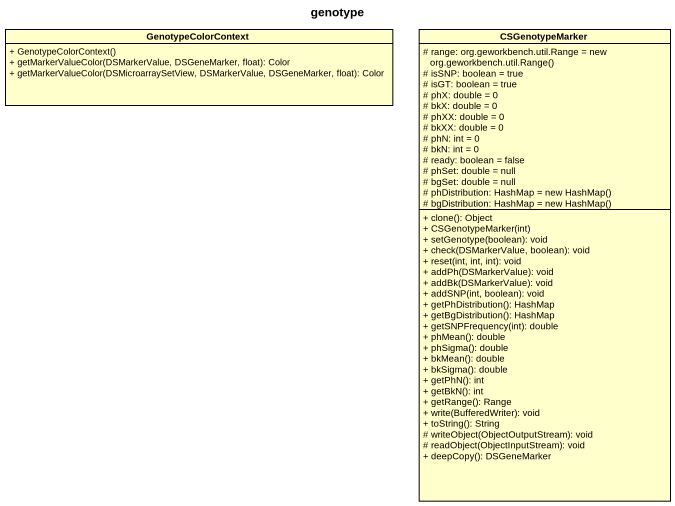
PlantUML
@startuml
title genotype
hide circle
hide empty members
skinparam classAttributeIconSize 0
class GenotypeColorContext {
  + GenotypeColorContext()
  + getMarkerValueColor(DSMarkerValue, DSGeneMarker, float): Color
  + getMarkerValueColor(DSMicroarraySetView, DSMarkerValue, DSGeneMarker, float): Color
}
class CSGenotypeMarker {
  {field} # range: org.geworkbench.util.Range = new org.geworkbench.util.Range()
  # isSNP: boolean = true
  # isGT: boolean = true
  # phX: double = 0
  # bkX: double = 0
  # phXX: double = 0
  # bkXX: double = 0
  # phN: int = 0
  # bkN: int = 0
  # ready: boolean = false
  # phSet: double = null
  # bgSet: double = null
  {field} # phDistribution: HashMap = new HashMap()
  {field} # bgDistribution: HashMap = new HashMap()
  + clone(): Object
  + CSGenotypeMarker(int)
  + setGenotype(boolean): void
  + check(DSMarkerValue, boolean): void
  + reset(int, int, int): void
  + addPh(DSMarkerValue): void
  + addBk(DSMarkerValue): void
  + addSNP(int, boolean): void
  + getPhDistribution(): HashMap
  + getBgDistribution(): HashMap
  + getSNPFrequency(int): double
  + phMean(): double
  + phSigma(): double
  + bkMean(): double
  + bkSigma(): double
  + getPhN(): int
  + getBkN(): int
  + getRange(): Range
  + write(BufferedWriter): void
  + toString(): String
  # writeObject(ObjectOutputStream): void
  # readObject(ObjectInputStream): void
  + deepCopy(): DSGeneMarker
}
@enduml
